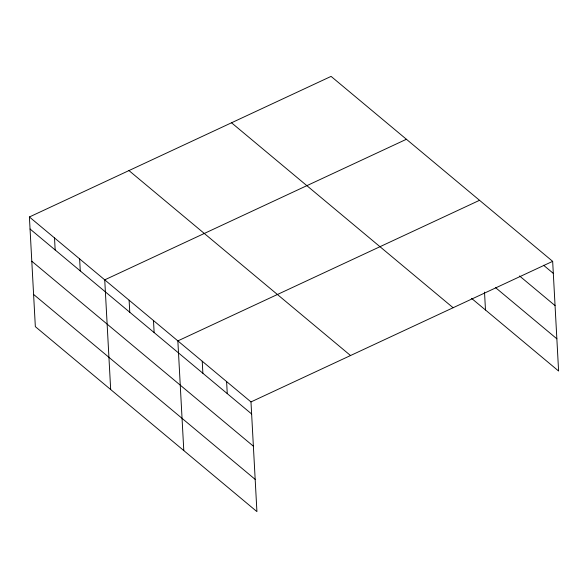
<?xml version="1.0" encoding="UTF-8"?>
<svg xmlns="http://www.w3.org/2000/svg" width="588" height="588" viewBox="0 0 588 588"><rect width="100%" height="100%" fill="white"/><g stroke="black" fill="none" stroke-linecap="round" stroke-linejoin="round"><path stroke-width="0.88" d="M29.4 216.972L250.98 401.927L256.919 511.611L35.339 326.656L29.4 216.972L331.081 76.389L552.661 261.344L558.6 371.028L471.554 298.366M406.418 139.275L104.737 279.859L110.676 389.535M479.536 200.31L177.855 340.893L183.794 450.57M250.98 401.927L552.661 261.344M543.562 265.247L553.315 273.383M519.542 275.963L555.057 305.606M495.574 287.65L556.858 338.806M231.525 122.782L453.105 307.737M128.956 170.579L350.536 355.534M30.054 229.011L251.627 413.967M31.796 261.234L253.377 446.189M33.597 294.434L255.177 479.389M484.512 292.089L485.482 309.994M226.608 381.583L227.255 393.622M202.228 361.238L202.882 373.277M153.483 320.548L154.137 332.587M129.11 300.203L129.764 312.243M79.623 258.896L80.277 270.936M54.515 237.934L55.162 249.974"/></g></svg>
